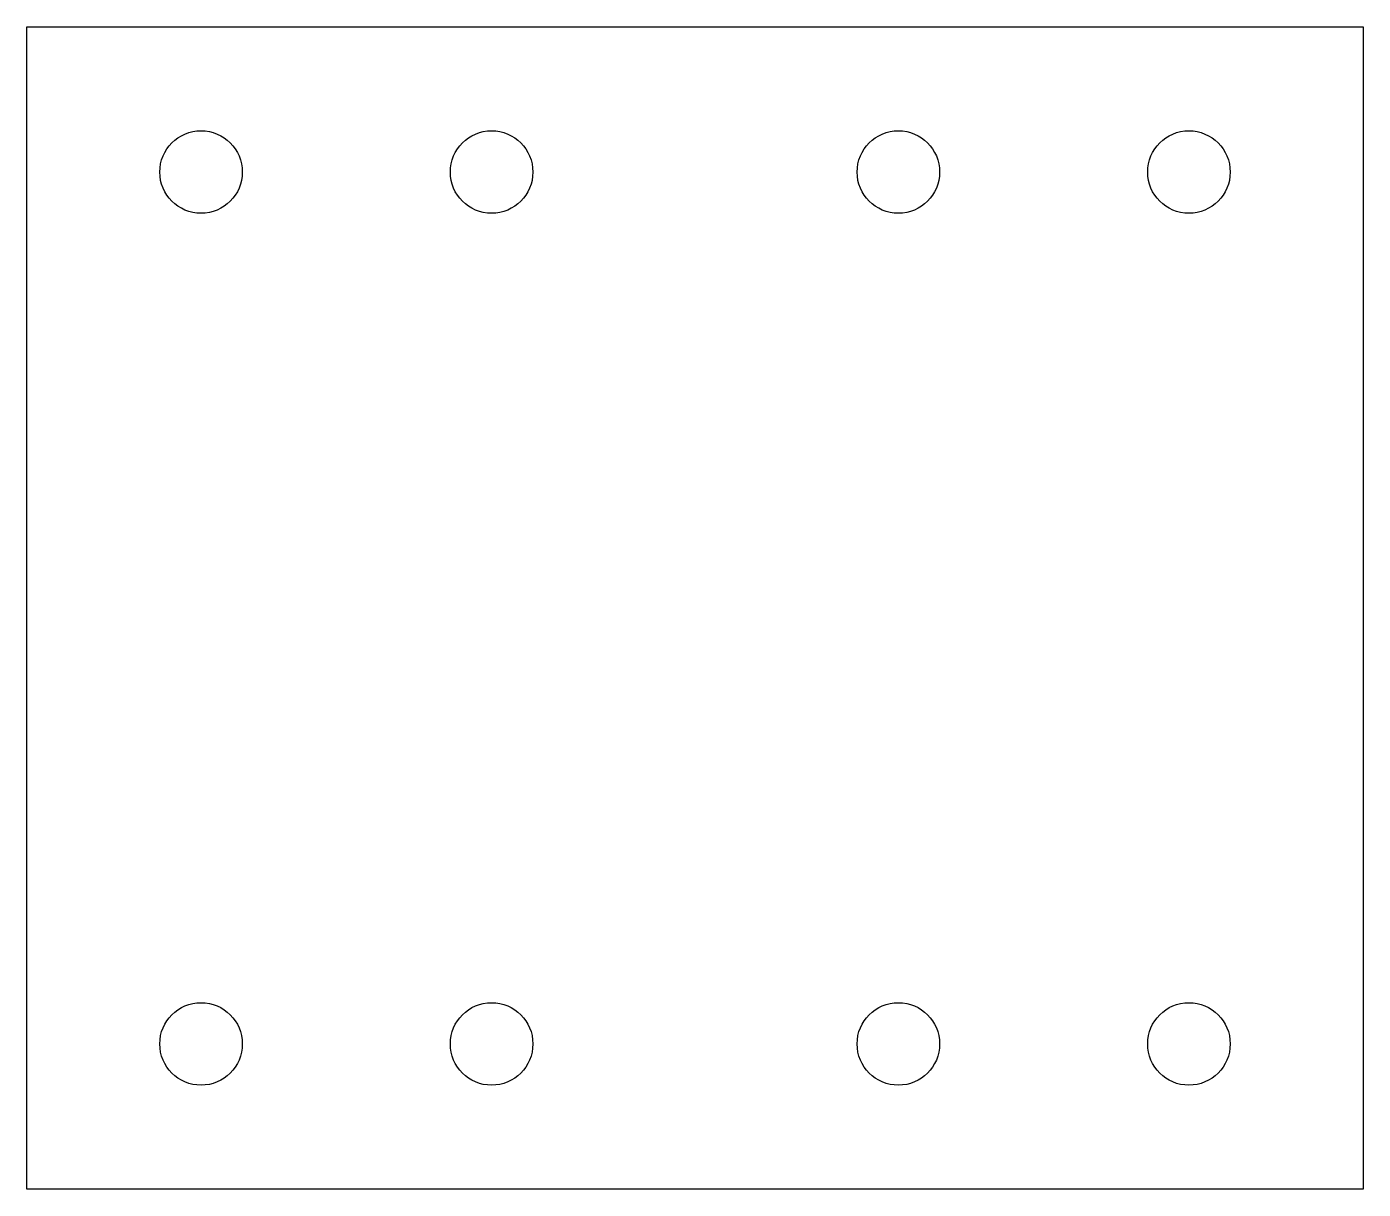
# Model space of a CAD drawing. Extents: x 1629 to 1859, y 1931 to 2131.
import ezdxf

# ---------------------------------------------------------------- set-up
doc = ezdxf.new("R2010")
doc.units = 0
doc.layers.get('0').update_dxf_attribs({"linetype": 'CONTINUOUS'})

msp = doc.modelspace()

# ---------------------------------------------------------------- linework, layer by layer
msp.add_lwpolyline([(1629.07, 2131.04), (1859.07, 2131.04), (1859.07, 1931.04), (1629.07, 1931.04)], close=True)
for centre in [(1659.07, 2106.04), (1709.07, 2106.04), (1779.07, 2106.04), (1829.07, 2106.04), (1659.07, 1956.04), (1709.07, 1956.04), (1779.07, 1956.04), (1829.07, 1956.04)]:
    msp.add_circle(centre, 7.1)

doc.saveas('drawing.dxf')
